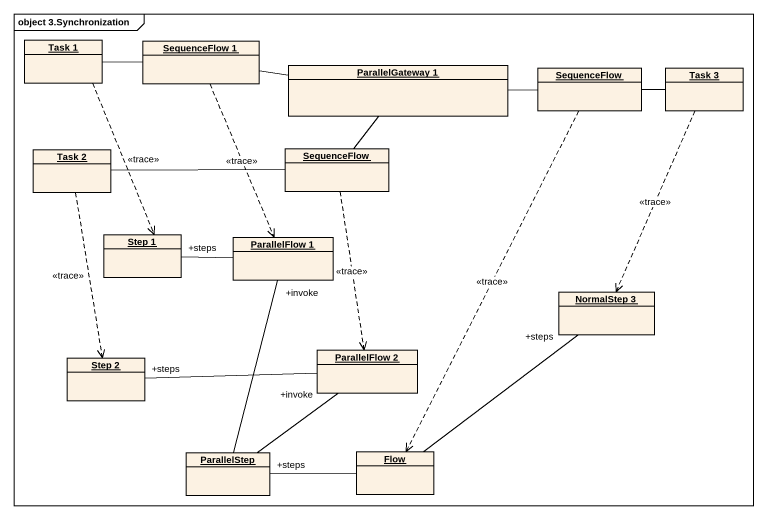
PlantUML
@startuml
mainframe object 3.Synchronization
hide circle
hide empty members
object "Task 1" as Task_1
object "SequenceFlow 1" as SequenceFlow_1
object "ParallelGateway 1" as ParallelGateway_1
object SequenceFlow
object "Task 3" as Task_3
object "Task 2" as Task_2
object "SequenceFlow" as SequenceFlow_2
object "Step 1" as Step_1
object "ParallelFlow 1" as ParallelFlow_1
object "NormalStep 3" as NormalStep_3
object "Step 2" as Step_2
object "ParallelFlow 2" as ParallelFlow_2
object ParallelStep
object Flow
Task_1 -right- SequenceFlow_1
Task_1 ..> Step_1 : <<trace>>
SequenceFlow_1 -right- ParallelGateway_1
SequenceFlow_1 ..> ParallelFlow_1 : <<trace>>
ParallelGateway_1 -right- SequenceFlow
SequenceFlow -right- Task_3
SequenceFlow ..> Flow : <<trace>>
Task_3 ..> NormalStep_3 : <<trace>>
Task_2 -right- SequenceFlow_2
Task_2 ..> Step_2 : <<trace>>
SequenceFlow_2 -up- ParallelGateway_1
SequenceFlow_2 ..> ParallelFlow_2 : <<trace>>
ParallelFlow_1 -left- "+steps" Step_1
ParallelFlow_2 -left- "+steps" Step_2
ParallelStep -up- "+invoke" ParallelFlow_1
ParallelStep -up- "+invoke" ParallelFlow_2
Flow -up- "+steps" NormalStep_3
Flow -left- "+steps" ParallelStep
@enduml
